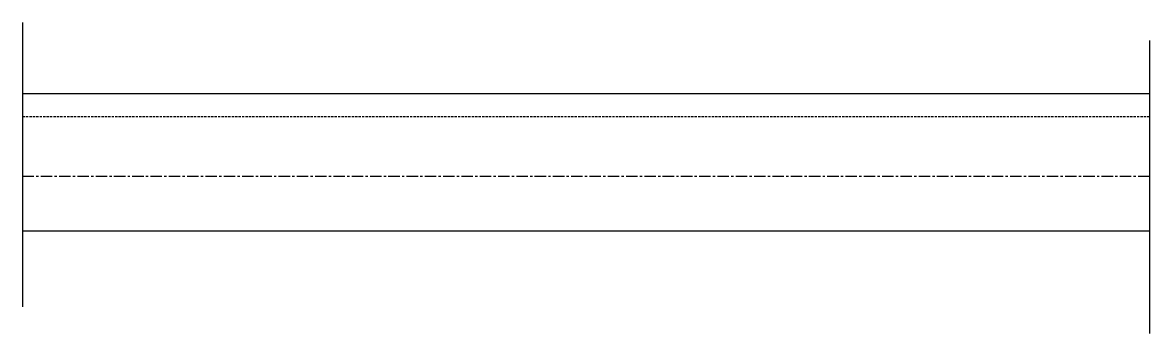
# Model space of a CAD drawing. Extents: x 677 to 1910, y 729 to 1069.
import ezdxf

# ---------------------------------------------------------------- set-up
doc = ezdxf.new("R2010")
doc.units = 0
doc.header["$LTSCALE"] = 10
doc.linetypes.add('CENTER', pattern=[2, 1.25, -0.25, 0.25, -0.25])
doc.linetypes.add('HIDDEN', pattern=[0.375, 0.25, -0.125])
doc.layers.get('0').update_dxf_attribs({"linetype": 'CONTINUOUS'})
doc.layers.add('CEN', color=7, linetype='CENTER')

msp = doc.modelspace()

# ---------------------------------------------------------------- linework, layer by layer
for p, q in [((677.4, 1068.9), (677.4, 758.5)), ((1909.8, 1049.5), (1909.8, 729.4)), ((677.4, 991.3), (1909.8, 991.3)), ((677.4, 841.3), (1909.8, 841.3))]:
    msp.add_line(p, q)
at = {"color": 7, "linetype": 'HIDDEN'}
msp.add_line((677.4, 966.3), (1909.8, 966.3), dxfattribs=at)
at = {"layer": 'CEN'}
msp.add_line((677.4, 901.3), (1909.8, 901.3), dxfattribs=at)

doc.saveas('drawing.dxf')
